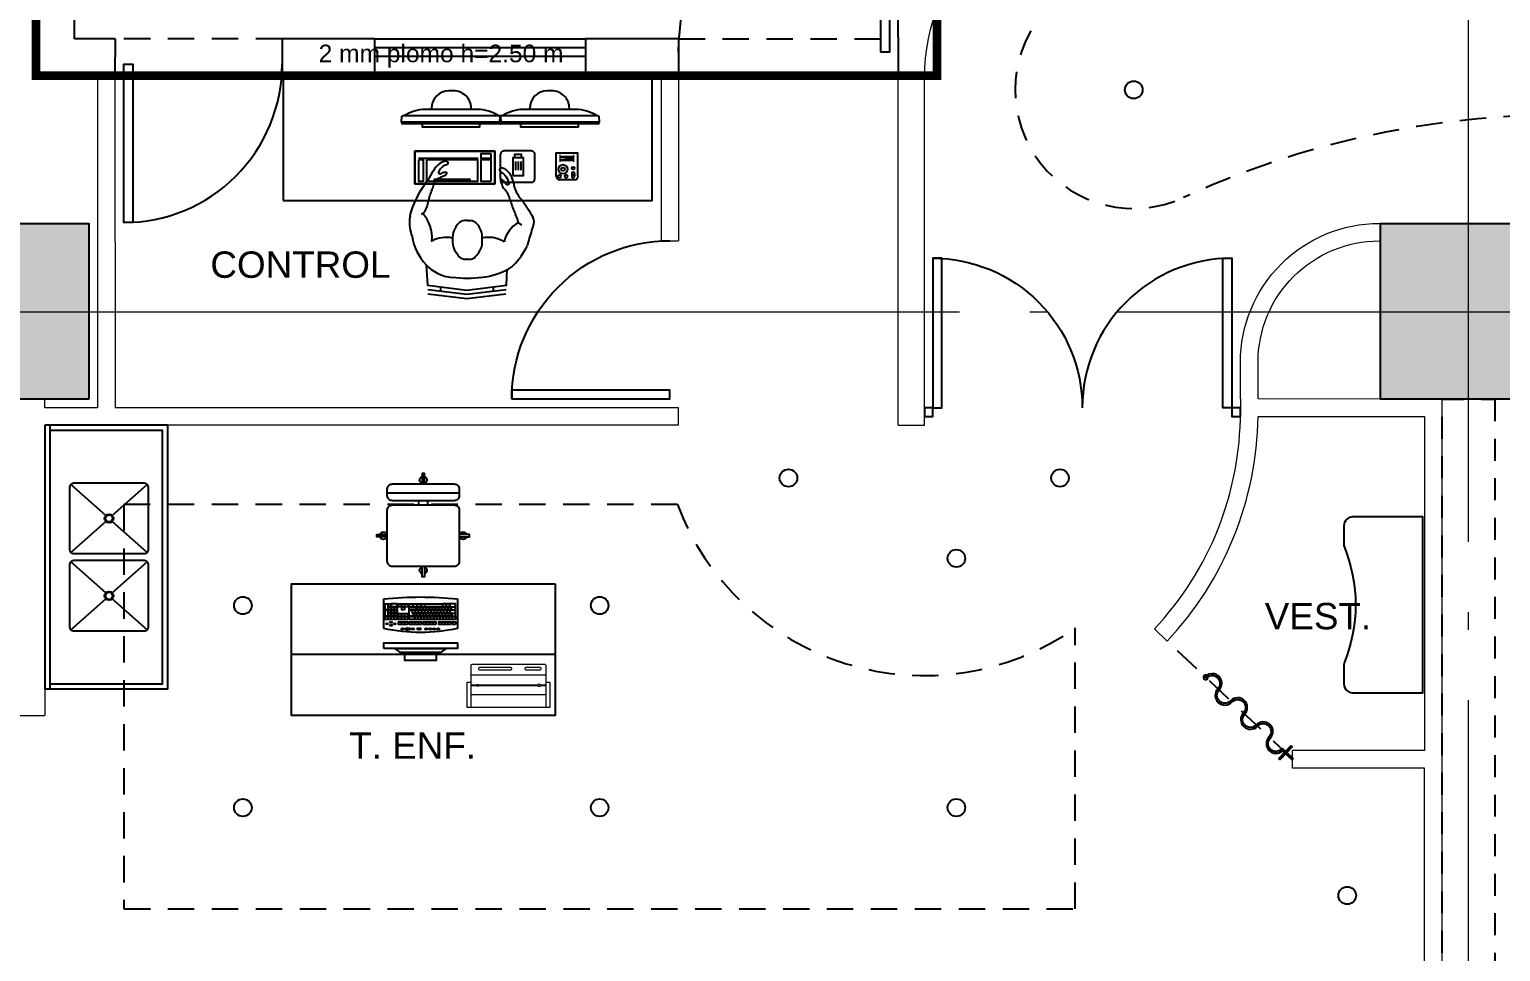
# Model space of a CAD drawing. Header units: metres. Extents: x -22 to 564, y 0 to 143.
# Drawn here: x 198.65 to 207.02, y 37.23 to 42.48 of the extents above; entities that cross this region are included whole.
import ezdxf

# ---------------------------------------------------------------- set-up
doc = ezdxf.new("R2010")
doc.units = ezdxf.units.M
for name, pattern in [('EJES630', [6.3, 5.5, -0.4, 0, -0.4]), ('XREF 2N NEURO-ONCOLOGIA$0$DASHED2', [0.375, 0.25, -0.125]), ('XREF 2N NEURO-ONCOLOGIA$0$HIDDE150', [0.24, 0.15, -0.09]), ('XREF 2N NEURO-ONCOLOGIA$0$HIDDEN2', [0.1875, 0.125, -0.0625]), ('XREF 2N NEURO-ONCOLOGIA$0$PDF_IMPORT', [1, 0.8, -0.2])]:
    doc.linetypes.add(name, pattern=pattern)
doc.layers.add('EJES', color=11, linetype='EJES630', lineweight=0)
doc.layers.add('XREF 2N NEURO-ONCOLOGIA$0$MUROS DE TABLAROCA', color=150, linetype='Continuous', lineweight=13)
for name, color, linetype in [('TEXTO', 7, 'Continuous'), ('XREF 2N NEURO-ONCOLOGIA$0$-CG-M-WALL', 7, 'Continuous'), ('XREF 2N NEURO-ONCOLOGIA$0$CANCELES', 1, 'Continuous'), ('XREF 2N NEURO-ONCOLOGIA$0$COLUMNAS', 6, 'Continuous'), ('XREF 2N NEURO-ONCOLOGIA$0$CONTRAVENTEOS', 6, 'XREF 2N NEURO-ONCOLOGIA$0$HIDDEN2'), ('XREF 2N NEURO-ONCOLOGIA$0$CORTINAS', 8, 'Continuous'), ('XREF 2N NEURO-ONCOLOGIA$0$LAMPARAS 1', 112, 'Continuous'), ('XREF 2N NEURO-ONCOLOGIA$0$LOSA BLINDADA', 20, 'XREF 2N NEURO-ONCOLOGIA$0$DASHED2'), ('XREF 2N NEURO-ONCOLOGIA$0$MOBILIARIO', 161, 'Continuous'), ('XREF 2N NEURO-ONCOLOGIA$0$Mobiliario Fijo', 40, 'Continuous'), ('XREF 2N NEURO-ONCOLOGIA$0$MUROS BAJOS', 2, 'Continuous'), ('XREF 2N NEURO-ONCOLOGIA$0$MUROS CON PROTECCION PLOMO', 5, 'Continuous'), ('XREF 2N NEURO-ONCOLOGIA$0$PLAFONES', 20, 'XREF 2N NEURO-ONCOLOGIA$0$HIDDE150'), ('XREF 2N NEURO-ONCOLOGIA$0$PROYECCIÓN', 252, 'XREF 2N NEURO-ONCOLOGIA$0$HIDDE150'), ('XREF 2N NEURO-ONCOLOGIA$0$PUERTAS', 253, 'Continuous')]:
    doc.layers.add(name, color=color, linetype=linetype)
doc.styles.add('100 LOCALES 25', font='arial.ttf', dxfattribs={"height": 0.25})

# ---------------------------------------------------------------- blocks, each defined once
blk = doc.blocks.new('XREF 2N NEURO-ONCOLOGIA$0$C-1')
at = {"layer": 'XREF 2N NEURO-ONCOLOGIA$0$-CG-M-WALL', "true_color": 0x636466}
h = blk.add_hatch(color=251, dxfattribs=at)
h.dxf.hatch_style = 1
h.paths.add_polyline_path([(-0.5, -0.5), (-0.5, 0.5), (0.5, 0.5), (0.5, -0.5)])
blk.add_lwpolyline([(-0.5, -0.5), (-0.5, 0.5), (0.5, 0.5), (0.5, -0.5)], close=True)
blk = doc.blocks.new('XREF 2N NEURO-ONCOLOGIA$0$A$C01d02671')
at = {"lineweight": 25}
for points in [[(-2.1, -0.6995), (0, -0.6995), (0, 0), (-2.1, 0)], [(-1.3508, -0.4191), (-1.3508, -0.6054), (-0.8968, -0.6054), (-0.8968, -0.4191)], [(-1.3508, -0.6054), (-1.3508, -0.4191), (-0.8968, -0.4191), (-0.8968, -0.6054)], [(-1.3307, -0.4688), (-1.3307, -0.5905), (-1.3011, -0.5905), (-1.3011, -0.4688)], [(-1.2852, -0.4688), (-1.2852, -0.5905), (-0.9921, -0.5905), (-0.9921, -0.4688)], [(-0.9169, -0.4339), (-0.9762, -0.4339), (-0.9762, -0.4593), (-0.9169, -0.4593)], [(-0.9169, -0.5905), (-0.9169, -0.4688), (-0.9762, -0.4688), (-0.9762, -0.5905)], [(-0.7931, -0.5577), (-0.7328, -0.5577), (-0.7328, -0.4572), (-0.7931, -0.4572)]]:
    blk.add_lwpolyline(points, close=True, dxfattribs=at)
for points in [[(-1.1572, -0.0741), (-1.1318, -0.0741)], [(-0.5984, -0.0741), (-0.573, -0.0741)], [(-0.863, -0.2201), (-0.8619, -0.254), (-1.427, -0.254), (-1.4249, -0.2201)], [(-1.4217, -0.217), (-0.8661, -0.217)], [(-1.2926, -0.1799), (-0.9952, -0.1799)], [(-1.2577, -0.1799), (-1.2577, -0.1746)], [(-1.0323, -0.1746), (-1.0323, -0.1799)], [(-0.3042, -0.2201), (-0.302, -0.254), (-0.8672, -0.254), (-0.8661, -0.2201)], [(-0.863, -0.217), (-0.3073, -0.217)], [(-0.7338, -0.1799), (-0.4365, -0.1799)], [(-0.6989, -0.1799), (-0.6989, -0.1746)], [(-0.4735, -0.1746), (-0.4735, -0.1799)], [(-1.427, -0.254), (-1.4249, -0.2614)], [(-0.8651, -0.2635), (-1.4228, -0.2635)], [(-0.9825, -0.2635), (-0.9825, -0.2826), (-1.3074, -0.2826), (-1.3074, -0.2635)], [(-0.8672, -0.254), (-0.8661, -0.2614)], [(-0.3063, -0.2635), (-0.864, -0.2635)], [(-0.8619, -0.254), (-0.863, -0.2614)], [(-0.4227, -0.2635), (-0.4227, -0.2826), (-0.7487, -0.2826), (-0.7487, -0.2635)], [(-0.302, -0.254), (-0.3042, -0.2614)], [(-0.6883, -0.418), (-0.845, -0.418)], [(-1.3307, -0.4593), (-0.991, -0.4593)], [(-0.8651, -0.4371), (-0.8651, -0.5757)], [(-0.7434, -0.4572), (-0.7434, -0.4371), (-0.7836, -0.4371), (-0.7836, -0.4572)], [(-0.7783, -0.4773), (-0.7783, -0.527)], [(-0.7635, -0.4773), (-0.7635, -0.527)], [(-0.7487, -0.4773), (-0.7487, -0.527)], [(-0.6682, -0.5757), (-0.6682, -0.4371)], [(-0.4238, -0.5609), (-0.4238, -0.4307), (-0.5486, -0.4307), (-0.5486, -0.5609)], [(-1.2768, -0.581), (-1.3244, -0.653)], [(-1.0365, -0.5905), (-1.0365, -0.581), (-1.2408, -0.581), (-1.2408, -0.5905)], [(-0.5285, -0.581), (-0.4428, -0.581)], [(-0.4587, -0.5461), (-0.4587, -0.5609)], [(-0.4555, -0.5535), (-0.446, -0.5535)], [(-0.4428, -0.5461), (-0.4428, -0.5609)], [(-0.845, -0.5958), (-0.6883, -0.5958)], [(-1.2873, -1.0668), (-1.2799, -1.1821), (-1.0545, -1.2097), (-0.8301, -1.1821), (-0.8249, -1.0911)], [(-1.0513, -1.0329), (-1.0556, -1.0329)], [(-0.8323, -1.2075), (-1.0545, -1.2351), (-1.2778, -1.2075)], [(-0.8333, -1.2329), (-1.0556, -1.2594), (-1.2768, -1.2329)], [(-1.2058, -1.1906), (-1.2058, -1.216)], [(-0.9053, -1.1906), (-0.9053, -1.216)]]:
    blk.add_lwpolyline(points, dxfattribs=at)
for points in [[(-1.1689, -0.4782, 0.213305), (-1.1849, -0.4787, 0.151007), (-1.2244, -0.5022)], [(-1.1693, -0.4774, -0.502276), (-1.1652, -0.4936, -0.211902), (-1.1758, -0.4988, 0.135791), (-1.1972, -0.5097)], [(-1.3128, -0.7787, 0.165601), (-1.2811, -0.7347, -0.00731), (-1.2658, -0.6721, 0.008316), (-1.2401, -0.6032, -0.22806), (-1.2215, -0.5759)], [(-0.7876, -0.6027, 0.047902), (-0.8043, -0.5555, 0.086694), (-0.8343, -0.5235, 0.175937), (-0.859, -0.5148, 0.384586), (-0.8688, -0.5239, 0.030041), (-0.8689, -0.5275, 0.269473), (-0.8636, -0.5358, -0.242072), (-0.8167, -0.6055, -0.609192), (-0.8278, -0.609, -0.096846), (-0.8474, -0.5873, 0.239511), (-0.858, -0.5786)], [(-0.8523, -0.6195, 0.123095), (-0.8386, -0.6372, -0.011505), (-0.8295, -0.6492)], [(-0.8071, -0.7055, 0.023806), (-0.8148, -0.6772, 0.077718), (-0.829, -0.6498)], [(-0.7794, -0.638, 0.068489), (-0.7676, -0.6626, 0.028914), (-0.7371, -0.7041, -0.05165), (-0.6798, -0.7957)], [(-0.8063, -0.7049, 0.047637), (-0.7809, -0.7737, 0.039328), (-0.767, -0.8095, 0.280741), (-0.745, -0.8375)], [(-1.3819, -0.8059, 0.095177), (-1.3673, -0.9041, 0.140946), (-1.2891, -1.0636, 0.186111), (-1.1397, -1.1372)], [(-1.1371, -0.9137, 0.184177), (-1.2542, -0.9307, 0.217167), (-1.3061, -0.7735)], [(-1.0522, -0.8135, 0.006136), (-1.0688, -0.8144, 0.193859), (-1.1029, -0.8301, 0.074005), (-1.1217, -0.8575, 0.075813), (-1.1343, -0.8863)], [(-0.7109, -0.9543, 0.048189), (-0.7041, -0.9363, -0.009683), (-0.6781, -0.8485, 0.230053), (-0.68, -0.7951)], [(-1.134, -0.8855, 0.043674), (-1.1365, -0.9132, 0.006805), (-1.1366, -0.9371, 0.159156), (-1.1166, -0.9956, -0.006399), (-1.105, -1.0124, 0.200258), (-1.0721, -1.0328)], [(-1.0016, -1.0151, -0.00767), (-0.9875, -0.9958, 0.159156), (-0.9673, -0.9371, 0.006805), (-0.9674, -0.9132, 0.043698), (-0.9699, -0.8855)], [(-1.1391, -1.1359, 0.062351), (-0.9659, -1.1359, 0.095274), (-0.8172, -1.0891, 0.07427), (-0.7939, -1.0712)]]:
    blk.add_lwpolyline(points, format="xyb", dxfattribs=at)
at = {"lineweight": 0}
for points in [[(-0.5254, -0.4403), (-0.5254, -0.4805)], [(-0.446, -0.4805), (-0.446, -0.4403)]]:
    blk.add_lwpolyline(points, dxfattribs=at)
at = {"linetype": 'XREF 2N NEURO-ONCOLOGIA$0$PDF_IMPORT', "lineweight": 25}
for points in [[(-0.5158, -0.4572), (-0.5158, -0.4456)], [(-0.5158, -0.4752), (-0.5158, -0.4635)], [(-0.5095, -0.4572), (-0.5095, -0.4456)], [(-0.5095, -0.4752), (-0.5095, -0.4635)], [(-0.5031, -0.4572), (-0.5031, -0.4456)], [(-0.5031, -0.4752), (-0.5031, -0.4635)], [(-0.4978, -0.4572), (-0.4978, -0.4456)], [(-0.4978, -0.4752), (-0.4978, -0.4635)], [(-0.4915, -0.4752), (-0.4915, -0.4456)], [(-0.4851, -0.4752), (-0.4851, -0.4456)], [(-0.4798, -0.4752), (-0.4798, -0.4456)], [(-0.4735, -0.4752), (-0.4735, -0.4456)], [(-0.4671, -0.4752), (-0.4671, -0.4456)], [(-0.4619, -0.4752), (-0.4619, -0.4456)], [(-0.4555, -0.4752), (-0.4555, -0.4456)]]:
    blk.add_lwpolyline(points, dxfattribs=at)
at = {"lineweight": 25}
for centre, radius in [((-0.5085, -0.5217), 0.0259), ((-0.5275, -0.5619), 0.00794), ((-0.5085, -0.5217), 0.0101), ((-0.4894, -0.5619), 0.00794), ((-0.4503, -0.5153), 0.00794)]:
    blk.add_circle(centre, radius, dxfattribs=at)
for centre, radius, start, end in [((-1.1562, -0.1756), 0.1, 90.00549, 180.00549), ((-1.1308, -0.1756), 0.1, 359.93408, 90.00549), ((-0.5974, -0.1756), 0.1, 90.00549, 180.00549), ((-0.572, -0.1756), 0.1, 359.93408, 90.00549), ((-1.4208, -0.2211), 0.00265, 90.00009, 176.97844), ((-1.2874, -0.4116), 0.2302, 91.06019, 123.16772), ((-0.9985, -0.4116), 0.2302, 56.83228, 88.93981), ((-0.8652, -0.2211), 0.00265, 3.09267, 90.00008), ((-0.862, -0.2211), 0.00265, 90.00009, 176.97844), ((-0.7286, -0.4116), 0.2302, 91.06019, 123.16772), ((-0.4397, -0.4116), 0.2302, 56.83228, 88.93981), ((-0.3064, -0.2211), 0.00265, 3.09267, 90.00008), ((-1.4219, -0.2624), 0.00265, 192.53002, 269.99987), ((-0.863, -0.2624), 0.00265, 192.53002, 269.99987), ((-0.8641, -0.2624), 0.00265, 270.00013, 347.46998), ((-0.3053, -0.2624), 0.00265, 270.00013, 347.46998), ((-0.844, -0.4381), 0.0196, 89.99999, 180.00001), ((-0.6874, -0.4381), 0.0196, 0, 90.00001), ((-0.9604, -0.727), 0.3466, 139.45497, 155.2313), ((-0.3817, -2.3924), 2.0003, 113.58201, 114.82376), ((-1.206, -0.5375), 0.0101, 159.99383, 301.73401), ((-1.1668, -0.5524), 0.0513, 125.04639, 159.99388), ((-1.1795, -0.582), 0.0418, 82.96873, 121.73404), ((-1.1943, -0.5323), 0.0291, 295.73, 328.94162), ((-1.1742, -0.546), 0.00582, 338.82931, 85.33066), ((-0.8461, -0.5831), 0.0185, 182.83449, 208.05361), ((-0.844, -0.5767), 0.0196, 179.99999, 270.00001), ((-0.8588, -0.5841), 0.00476, 79.11805, 182.83447), ((-0.6874, -0.5767), 0.0196, 269.99999, 359.99999), ((-0.5275, -0.5619), 0.0196, 179.99999, 270.00001), ((-0.4503, -0.5471), 0.00794, 359.176, 180.28018), ((-0.4503, -0.5619), 0.00794, 179.75285, 0.83506), ((-0.4418, -0.5619), 0.0196, 269.99999, 359.99999), ((-0.9594, -0.8847), 0.4313, 147.7661, 166.95374), ((-1.2049, -0.7344), 0.372, 17.92427, 22.56035), ((-0.5572, -0.5672), 0.2344, 188.89892, 197.8418), ((-1.2811, -0.8095), 0.1, 166.95381, 177.594), ((-1.0694, -1.5113), 0.6969, 87.1492, 88.54437), ((-1.0377, -0.8646), 0.0503, 43.11036, 87.14904), ((-1.0832, -0.908), 0.1138, 26.31769, 43.11039), ((-0.681, -0.9694), 0.1656, 119.28407, 168.72803), ((-1.0684, -0.9122), 0.1021, 14.72713, 32.06362), ((-0.9308, -1.072), 0.1625, 60.81482, 103.11768), ((-0.8726, -0.9641), 0.0407, 42.8248, 56.98052), ((-1.1149, -0.7556), 0.4514, 315.48341, 333.77013), ((-1.0557, -0.9344), 0.1, 260.92528, 271.0712), ((-1.0483, -0.9344), 0.1, 268.92879, 284.13392), ((-1.0356, -0.9916), 0.0407, 286.073, 323.69568)]:
    blk.add_arc(centre, radius, start, end, dxfattribs=at)
blk = doc.blocks.new('XREF 2N NEURO-ONCOLOGIA$0$A-01 CONJUNTO$0$XR-PLANTA QUINTO NIVEL$0$COMPUTADORA PLASMA')
for points in [[(-0.0663, 0.2099), (-0.0983, 0.2099), (-0.0983, -0.2101), (-0.0663, -0.2101)], [(-0.0428, 0.114), (-0.0663, 0.146), (-0.0663, -0.146), (-0.0428, -0.114)]]:
    blk.add_lwpolyline(points, close=True)
blk.add_lwpolyline([(-0.0428, 0.0914), (0, 0.0914), (0, -0.0914), (-0.0428, -0.0914)])
blk = doc.blocks.new('XREF 2N NEURO-ONCOLOGIA$0$A-01 CONJUNTO$0$XR-PLANTA QUINTO NIVEL$0$TECLADO')
for p, q in [((0.1794, 0.21), (0.0114, 0.21)), ((0.0114, -0.21), (0.1794, -0.21))]:
    blk.add_line(p, q)
at = {"color": 0}
for p, q in [((0.075, 0.0647), (0.075, 0.0475)), ((0.1095, 0.0647), (0.075, 0.0647)), ((0.075, 0.0475), (0.0933, 0.0475)), ((0.0933, 0.0475), (0.0933, 0.039)), ((0.0933, 0.039), (0.1095, 0.039)), ((0.1095, 0.039), (0.1095, 0.0647)), ((0.1867, 0.0745), (0.177, 0.0745)), ((0.1867, 0.0726), (0.177, 0.0726))]:
    blk.add_line(p, q, dxfattribs=at)
for points in [[(0.0547, 0.1692), (0.0547, 0.1852), (0.0388, 0.1852), (0.0388, 0.1692), (0.0547, 0.1692)], [(0.0721, 0.1692), (0.0721, 0.1852), (0.0562, 0.1852), (0.0562, 0.1692), (0.0721, 0.1692)], [(0.091, 0.1692), (0.091, 0.1852), (0.075, 0.1852), (0.075, 0.1692), (0.091, 0.1692)], [(0.1091, 0.1692), (0.1091, 0.1852), (0.0931, 0.1852), (0.0931, 0.1692), (0.1091, 0.1692)], [(0.1272, 0.1862), (0.1272, 0.2022), (0.1112, 0.2022), (0.1112, 0.1862), (0.1272, 0.1862)], [(0.1272, 0.1692), (0.1272, 0.1852), (0.1112, 0.1852), (0.1112, 0.1692), (0.1272, 0.1692)], [(0.0552, 0.1096), (0.0552, 0.1256), (0.0392, 0.1256), (0.0392, 0.1096), (0.0552, 0.1096)], [(0.0552, 0.0912), (0.0552, 0.1072), (0.0392, 0.1072), (0.0392, 0.0912), (0.0552, 0.0912)], [(0.0552, 0.0734), (0.0552, 0.0893), (0.0392, 0.0893), (0.0392, 0.0734), (0.0552, 0.0734)], [(0.0721, 0.1507), (0.0721, 0.1666), (0.0562, 0.1666), (0.0562, 0.1507), (0.0721, 0.1507)], [(0.0721, 0.1336), (0.0721, 0.1496), (0.0562, 0.1496), (0.0562, 0.1336), (0.0721, 0.1336)], [(0.0726, 0.0912), (0.0726, 0.1072), (0.0566, 0.1072), (0.0566, 0.0912), (0.0726, 0.0912)], [(0.091, 0.1507), (0.091, 0.1666), (0.075, 0.1666), (0.075, 0.1507), (0.091, 0.1507)], [(0.091, 0.1336), (0.091, 0.1496), (0.075, 0.1496), (0.075, 0.1336), (0.091, 0.1336)], [(0.1091, 0.1507), (0.1091, 0.1666), (0.0931, 0.1666), (0.0931, 0.1507), (0.1091, 0.1507)], [(0.1091, 0.1336), (0.1091, 0.1496), (0.0931, 0.1496), (0.0931, 0.1336), (0.1091, 0.1336)], [(0.1102, 0.1096), (0.1102, 0.1256), (0.0942, 0.1256), (0.0942, 0.1096), (0.1102, 0.1096)], [(0.1102, 0.0912), (0.1102, 0.1072), (0.0942, 0.1072), (0.0942, 0.0912), (0.1102, 0.0912)], [(0.1102, 0.0734), (0.1102, 0.0893), (0.0942, 0.0893), (0.0942, 0.0734), (0.1102, 0.0734)], [(0.1272, 0.1507), (0.1272, 0.1666), (0.1112, 0.1666), (0.1112, 0.1507), (0.1272, 0.1507)], [(0.1272, 0.1336), (0.1272, 0.1496), (0.1112, 0.1496), (0.1112, 0.1336), (0.1272, 0.1336)], [(0.1276, 0.1096), (0.1276, 0.1256), (0.1116, 0.1256), (0.1116, 0.1096), (0.1276, 0.1096)], [(0.1276, 0.0912), (0.1276, 0.1072), (0.1116, 0.1072), (0.1116, 0.0912), (0.1276, 0.0912)], [(0.1276, 0.0734), (0.1276, 0.0893), (0.1116, 0.0893), (0.1116, 0.0734), (0.1276, 0.0734)], [(0.1569, 0.1096), (0.1569, 0.1256), (0.1409, 0.1256), (0.1409, 0.1096), (0.1569, 0.1096)], [(0.1569, 0.0912), (0.1569, 0.1072), (0.1409, 0.1072), (0.1409, 0.0912), (0.1569, 0.0912)], [(0.1569, 0.0734), (0.1569, 0.0893), (0.1409, 0.0893), (0.1409, 0.0734), (0.1569, 0.0734)], [(0.0733, 0.0066), (0.0733, 0.0225), (0.0573, 0.0225), (0.0573, 0.0066), (0.0733, 0.0066)], [(0.0733, -0.0111), (0.0733, 0.0048), (0.0573, 0.0048), (0.0573, -0.0111), (0.0733, -0.0111)], [(0.0914, 0.0303), (0.0914, 0.0462), (0.0754, 0.0462), (0.0754, 0.0303), (0.0914, 0.0303)], [(0.0914, 0.0131), (0.0914, 0.0291), (0.0754, 0.0291), (0.0754, 0.0131), (0.0914, 0.0131)], [(0.0914, -0.0046), (0.0914, 0.0114), (0.0754, 0.0114), (0.0754, -0.0046), (0.0914, -0.0046)], [(0.1095, 0.0219), (0.1095, 0.0379), (0.0935, 0.0379), (0.0935, 0.0219), (0.1095, 0.0219)], [(0.1095, 0.0048), (0.1095, 0.0207), (0.0935, 0.0207), (0.0935, 0.0048), (0.1095, 0.0048)], [(0.1095, -0.013), (0.1095, 0.003), (0.0935, 0.003), (0.0935, -0.013), (0.1095, -0.013)], [(0.1276, 0.0159), (0.1276, 0.0319), (0.1116, 0.0319), (0.1116, 0.0159), (0.1276, 0.0159)], [(0.1276, -0.0018), (0.1276, 0.0142), (0.1116, 0.0142), (0.1116, -0.0018), (0.1276, -0.0018)], [(0.1569, 0.048), (0.1569, 0.064), (0.1409, 0.064), (0.1409, 0.048), (0.1569, 0.048)], [(0.1569, 0.0303), (0.1569, 0.0462), (0.1409, 0.0462), (0.1409, 0.0303), (0.1569, 0.0303)], [(0.1569, 0.0124), (0.1569, 0.0284), (0.1409, 0.0284), (0.1409, 0.0124), (0.1569, 0.0124)], [(0.1569, -0.0046), (0.1569, 0.0114), (0.1409, 0.0114), (0.1409, -0.0046), (0.1569, -0.0046)], [(0.0733, -0.0296), (0.0733, -0.0136), (0.0573, -0.0136), (0.0573, -0.0296), (0.0733, -0.0296)], [(0.0733, -0.0474), (0.0733, -0.0314), (0.0573, -0.0314), (0.0573, -0.0474), (0.0733, -0.0474)], [(0.0733, -0.0658), (0.0733, -0.0499), (0.0573, -0.0499), (0.0573, -0.0658), (0.0733, -0.0658)], [(0.0733, -0.0841), (0.0733, -0.0681), (0.0573, -0.0681), (0.0573, -0.0841), (0.0733, -0.0841)], [(0.0914, -0.0223), (0.0914, -0.0063), (0.0754, -0.0063), (0.0754, -0.0223), (0.0914, -0.0223)], [(0.0914, -0.0407), (0.0914, -0.0248), (0.0754, -0.0248), (0.0754, -0.0407), (0.0914, -0.0407)], [(0.0914, -0.0586), (0.0914, -0.0426), (0.0754, -0.0426), (0.0754, -0.0586), (0.0914, -0.0586)], [(0.0914, -0.077), (0.0914, -0.061), (0.0754, -0.061), (0.0754, -0.077), (0.0914, -0.077)], [(0.0914, -0.0953), (0.0914, -0.0793), (0.0754, -0.0793), (0.0754, -0.0953), (0.0914, -0.0953)], [(0.1095, -0.0307), (0.1095, -0.0147), (0.0935, -0.0147), (0.0935, -0.0307), (0.1095, -0.0307)], [(0.1095, -0.0491), (0.1095, -0.0331), (0.0935, -0.0331), (0.0935, -0.0491), (0.1095, -0.0491)], [(0.1095, -0.0669), (0.1095, -0.051), (0.0935, -0.051), (0.0935, -0.0669), (0.1095, -0.0669)], [(0.1095, -0.0854), (0.1095, -0.0694), (0.0935, -0.0694), (0.0935, -0.0854), (0.1095, -0.0854)], [(0.1276, -0.019), (0.1276, -0.003), (0.1116, -0.003), (0.1116, -0.019), (0.1276, -0.019)], [(0.1276, -0.0367), (0.1276, -0.0207), (0.1116, -0.0207), (0.1116, -0.0367), (0.1276, -0.0367)], [(0.1276, -0.0544), (0.1276, -0.0384), (0.1116, -0.0384), (0.1116, -0.0544), (0.1276, -0.0544)], [(0.1276, -0.0728), (0.1276, -0.0568), (0.1116, -0.0568), (0.1116, -0.0728), (0.1276, -0.0728)], [(0.1276, -0.0907), (0.1276, -0.0747), (0.1116, -0.0747), (0.1116, -0.0907), (0.1276, -0.0907)], [(0.1569, -0.0321), (0.1569, -0.0161), (0.1409, -0.0161), (0.1409, -0.0321), (0.1569, -0.0321)], [(0.1569, -0.0505), (0.1569, -0.0345), (0.1409, -0.0345), (0.1409, -0.0505), (0.1569, -0.0505)], [(0.1569, -0.0683), (0.1569, -0.0524), (0.1409, -0.0524), (0.1409, -0.0683), (0.1569, -0.0683)], [(0.1569, -0.0867), (0.1569, -0.0708), (0.1409, -0.0708), (0.1409, -0.0867), (0.1569, -0.0867)], [(0.0733, -0.1011), (0.0733, -0.0851), (0.0573, -0.0851), (0.0573, -0.1011), (0.0733, -0.1011)], [(0.0733, -0.1197), (0.0733, -0.1037), (0.0573, -0.1037), (0.0573, -0.1197), (0.0733, -0.1197)], [(0.0733, -0.1374), (0.0733, -0.1214), (0.0573, -0.1214), (0.0573, -0.1374), (0.0733, -0.1374)], [(0.0733, -0.1552), (0.0733, -0.1393), (0.0573, -0.1393), (0.0573, -0.1552), (0.0733, -0.1552)], [(0.0733, -0.173), (0.0733, -0.1571), (0.0573, -0.1571), (0.0573, -0.173), (0.0733, -0.173)], [(0.0914, -0.1123), (0.0914, -0.0963), (0.0754, -0.0963), (0.0754, -0.1123), (0.0914, -0.1123)], [(0.0914, -0.1308), (0.0914, -0.1149), (0.0754, -0.1149), (0.0754, -0.1308), (0.0914, -0.1308)], [(0.0914, -0.1485), (0.0914, -0.1326), (0.0754, -0.1326), (0.0754, -0.1485), (0.0914, -0.1485)], [(0.0914, -0.1664), (0.0914, -0.1504), (0.0754, -0.1504), (0.0754, -0.1664), (0.0914, -0.1664)], [(0.1095, -0.1036), (0.1095, -0.0877), (0.0935, -0.0877), (0.0935, -0.1036), (0.1095, -0.1036)], [(0.1095, -0.1206), (0.1095, -0.1047), (0.0935, -0.1047), (0.0935, -0.1206), (0.1095, -0.1206)], [(0.1095, -0.1392), (0.1095, -0.1232), (0.0935, -0.1232), (0.0935, -0.1392), (0.1095, -0.1392)], [(0.1095, -0.1569), (0.1095, -0.1409), (0.0935, -0.1409), (0.0935, -0.1569), (0.1095, -0.1569)], [(0.1095, -0.1748), (0.1095, -0.1588), (0.0935, -0.1588), (0.0935, -0.1748), (0.1095, -0.1748)], [(0.1276, -0.1091), (0.1276, -0.0931), (0.1116, -0.0931), (0.1116, -0.1091), (0.1276, -0.1091)], [(0.1276, -0.1273), (0.1276, -0.1114), (0.1116, -0.1114), (0.1116, -0.1273), (0.1276, -0.1273)], [(0.1276, -0.1444), (0.1276, -0.1284), (0.1116, -0.1284), (0.1116, -0.1444), (0.1276, -0.1444)], [(0.1276, -0.1629), (0.1276, -0.1469), (0.1116, -0.1469), (0.1116, -0.1629), (0.1276, -0.1629)], [(0.1276, -0.1806), (0.1276, -0.1647), (0.1116, -0.1647), (0.1116, -0.1806), (0.1276, -0.1806)], [(0.1569, -0.1197), (0.1569, -0.1037), (0.1409, -0.1037), (0.1409, -0.1197), (0.1569, -0.1197)], [(0.1569, -0.1367), (0.1569, -0.1207), (0.1409, -0.1207), (0.1409, -0.1367), (0.1569, -0.1367)], [(0.1569, -0.1552), (0.1569, -0.1393), (0.1409, -0.1393), (0.1409, -0.1552), (0.1569, -0.1552)], [(0.1569, -0.173), (0.1569, -0.157), (0.1409, -0.157), (0.1409, -0.173), (0.1569, -0.173)], [(0.1276, -0.1985), (0.1276, -0.1825), (0.1116, -0.1825), (0.1116, -0.1985), (0.1276, -0.1985)], [(0.1569, -0.1985), (0.1569, -0.1825), (0.1409, -0.1825), (0.1409, -0.1985), (0.1569, -0.1985)]]:
    blk.add_lwpolyline(points, dxfattribs=at)
for points in [[(0.0723, 0.1861), (0.0723, 0.2011), (0.0392, 0.2011), (0.0392, 0.1861)], [(0.1086, 0.1861), (0.1086, 0.2008), (0.0747, 0.2008), (0.0747, 0.1861)], [(0.0546, 0.1667), (0.0546, 0.134), (0.0385, 0.134), (0.0385, 0.1667)], [(0.0556, 0.0434), (0.0556, 0.0648), (0.0393, 0.0648), (0.0393, 0.0434)], [(0.0556, 0.0207), (0.0556, 0.0421), (0.0393, 0.0421), (0.0393, 0.0207)], [(0.0556, -0.0006), (0.0556, 0.0197), (0.0393, 0.0197), (0.0393, -0.0006)], [(0.0732, 0.024), (0.0732, 0.0647), (0.0571, 0.0647), (0.0571, 0.024)], [(0.1276, 0.0333), (0.1276, 0.0647), (0.1116, 0.0647), (0.1116, 0.0333)], [(0.0556, -0.0232), (0.0556, -0.0016), (0.0392, -0.0016), (0.0392, -0.0232)], [(0.0556, -0.1241), (0.0556, -0.0241), (0.0393, -0.0241), (0.0393, -0.1241)], [(0.0556, -0.1264), (0.0556, -0.1444), (0.0393, -0.1444), (0.0393, -0.1264)], [(0.0556, -0.147), (0.0556, -0.1649), (0.0393, -0.1649), (0.0393, -0.147)], [(0.0554, -0.1668), (0.0554, -0.1985), (0.0393, -0.1985), (0.0393, -0.1668)], [(0.0731, -0.1745), (0.0731, -0.1985), (0.0574, -0.1985), (0.0574, -0.1745)], [(0.0912, -0.1681), (0.0912, -0.1985), (0.0752, -0.1985), (0.0752, -0.1681)], [(0.1093, -0.1769), (0.1093, -0.1985), (0.0932, -0.1985), (0.0932, -0.1769)]]:
    blk.add_lwpolyline(points, close=True, dxfattribs=at)
for centre, radius, start, end in [((1.9378, 0), 1.9378, 173.77863, 186.22137), ((-0.7911, 0), 0.993, 347.79051, 12.20949)]:
    blk.add_arc(centre, radius, start, end)
at = {"color": 0, "extrusion": (0, 0, -1)}
for centre, major_axis in [((0.1441, 0.1688), (0, 0.00665)), ((0.1529, 0.1907), (0, 0.00665)), ((0.1612, 0.1688), (0, 0.00665)), ((0.1529, 0.1474), (0, 0.00665)), ((0.1815, 0.103), (0, 0.00782)), ((0.182, 0.0091), (0, 0.0117)), ((0.1815, 0.0444), (0, 0.00782)), ((0.1815, -0.0323), (0, 0.00782)), ((0.1815, -0.0539), (0, 0.00782)), ((0.1815, -0.0763), (0, 0.00782)), ((0.1815, -0.1007), (0, 0.00782))]:
    blk.add_ellipse(centre, major_axis=major_axis, ratio=0.470035, dxfattribs=at)
for centre, start_param, end_param in [((0.1818, 0.0737), 4.762857, 7.803514), ((0.1818, 0.073), 7.880054, 10.969502)]:
    blk.add_ellipse(centre, major_axis=(0, 0.0153), ratio=0.319888, start_param=start_param, end_param=end_param, dxfattribs=at)
blk = doc.blocks.new('XREF 2N NEURO-ONCOLOGIA$0$A$Cc6f28d17')
at = {"extrusion": (-1.12301e-09, -1.54614e-16, -1), "xscale": -1, "zscale": -1, "rotation": 359.9999921124361}
for name, p in [('XREF 2N NEURO-ONCOLOGIA$0$A-01 CONJUNTO$0$XR-PLANTA QUINTO NIVEL$0$TECLADO', (0.0726, -0.0912)), ('XREF 2N NEURO-ONCOLOGIA$0$A-01 CONJUNTO$0$XR-PLANTA QUINTO NIVEL$0$COMPUTADORA PLASMA', (-0.2865, -0.0912))]:
    blk.add_blockref(name, p, dxfattribs=at)
blk = doc.blocks.new('XREF 2N NEURO-ONCOLOGIA$0$A$Cc4cfa18a')
at = {"lineweight": 0}
for p, q in [((-0.2121, -0.0617), (0.2121, -0.0617)), ((-0.2121, -0.1189), (-0.1827, -0.1189)), ((-0.2121, -0.1217), (-0.1827, -0.1217)), ((-0.1681, -0.1189), (0.1681, -0.1189)), ((-0.1681, -0.1217), (0.1681, -0.1217)), ((0.1827, -0.1189), (0.2121, -0.1189)), ((0.1827, -0.1217), (0.2121, -0.1217)), ((0.2121, -0.1751), (-0.2121, -0.1751))]:
    blk.add_line(p, q, dxfattribs=at)
blk.add_lwpolyline([(-0.2121, -0.248), (-0.2121, -0.0088, -0.414214), (-0.2033, 0), (0.2033, 0, -0.414214), (0.2121, -0.0088), (0.2121, -0.248)], format="xyb", dxfattribs=at)
for points in [[(-0.16, -0.0176), (0.0085, -0.0176, -0.414214), (0.0173, -0.0264), (0.0173, -0.0265, -0.414214), (0.0085, -0.0353), (-0.16, -0.0353, -0.414214), (-0.1688, -0.0265), (-0.1688, -0.0264, -0.414214)], [(0.1037, -0.0353, -0.414214), (0.0949, -0.0265), (0.0949, -0.0264, -0.414214), (0.1037, -0.0176), (0.1769, -0.0176, -0.414214), (0.1857, -0.0264), (0.1857, -0.0265, -0.414214), (0.1769, -0.0353)]]:
    blk.add_lwpolyline(points, format="xyb", close=True, dxfattribs=at)
blk.add_lwpolyline([(0.2121, -0.1024), (0.2347, -0.1024), (0.2347, -0.248), (-0.2347, -0.248), (-0.2347, -0.1024), (-0.2121, -0.1024)], dxfattribs=at)
for points in [[(-0.1827, -0.1161), (-0.1681, -0.1161), (-0.1681, -0.1255), (-0.1827, -0.1255)], [(0.1681, -0.1255), (0.1827, -0.1255), (0.1827, -0.1161), (0.1681, -0.1161)]]:
    blk.add_lwpolyline(points, close=True, dxfattribs=at)
blk = doc.blocks.new('XREF 2N NEURO-ONCOLOGIA$0$silla')
at = {"layer": 'XREF 2N NEURO-ONCOLOGIA$0$MOBILIARIO'}
for p, q in [((54.2588, 36.8035), (54.6688, 36.8035)), ((54.4388, 36.7364), (54.4388, 36.7603)), ((54.4888, 36.7364), (54.4888, 36.7603))]:
    blk.add_line(p, q, dxfattribs=at)
for points in [[(54.6688, 36.8261, 0.414214), (54.6388, 36.8561), (54.2888, 36.8561, 0.414214), (54.2588, 36.8261), (54.2588, 36.7903, 0.414214), (54.2888, 36.7603), (54.6388, 36.7603, 0.414214), (54.6688, 36.7903)], [(54.6688, 36.7064, 0.414214), (54.6388, 36.7364), (54.2888, 36.7364, 0.414214), (54.2588, 36.7064), (54.2588, 36.4164, 0.414214), (54.2888, 36.3864), (54.6388, 36.3864, 0.414214), (54.6688, 36.4164)]]:
    blk.add_lwpolyline(points, format="xyb", close=True, dxfattribs=at)
for points in [[(54.4576, 36.8561), (54.4576, 36.9147), (54.47, 36.9147), (54.47, 36.8561)], [(54.2588, 36.5552), (54.2003, 36.5552), (54.2003, 36.5676), (54.2588, 36.5676)], [(54.6688, 36.5552), (54.7274, 36.5552), (54.7274, 36.5676), (54.6688, 36.5676)], [(54.4576, 36.3864), (54.4576, 36.3279), (54.47, 36.3279), (54.47, 36.3864)]]:
    blk.add_lwpolyline(points, dxfattribs=at)
for centre, start, end in [((54.4638, 36.8777), 107.37707, 252.62293), ((54.4638, 36.8777), 287.37803, 72.62197), ((54.2372, 36.5614), 17.37803, 162.62197), ((54.6904, 36.5614), 17.37803, 162.62197), ((54.2372, 36.5614), 197.37707, 342.62293), ((54.6904, 36.5614), 197.37707, 342.62293), ((54.4638, 36.3648), 107.37707, 252.62293), ((54.4638, 36.3648), 287.37803, 72.62197)]:
    blk.add_arc(centre, 0.0207, start, end, dxfattribs=at)
blk = doc.blocks.new('XREF 2N NEURO-ONCOLOGIA$0$A$C6e536daf')
for p, q in [((-0.75, -0.03), (0.75, -0.03)), ((-0.4131, -0.1478), (-0.2366, -0.3463)), ((-0.2034, -0.3463), (-0.0269, -0.1478)), ((0.0269, -0.1478), (0.2034, -0.3463)), ((0.2366, -0.3463), (0.4131, -0.1478)), ((-0.4131, -0.5822), (-0.2366, -0.3837)), ((-0.2034, -0.3837), (-0.0269, -0.5822)), ((0.0269, -0.5822), (0.2034, -0.3837)), ((0.2366, -0.3837), (0.4131, -0.5822))]:
    blk.add_line(p, q)
blk.add_lwpolyline([(0.75, 0), (-0.75, 0), (-0.75, -0.7), (0.75, -0.7)], close=True)
blk.add_lwpolyline([(-0.72, -0.03), (-0.72, -0.67), (0.72, -0.67), (0.72, -0.03)])
for points in [[(-0.02, -0.165, 0.414214), (-0.045, -0.14), (-0.395, -0.14, 0.414214), (-0.42, -0.165), (-0.42, -0.565, 0.414214), (-0.395, -0.59), (-0.045, -0.59, 0.414214), (-0.02, -0.565)], [(0.045, -0.14, 0.414214), (0.02, -0.165), (0.02, -0.565, 0.414214), (0.045, -0.59), (0.395, -0.59, 0.414214), (0.42, -0.565), (0.42, -0.165, 0.414214), (0.395, -0.14)]]:
    blk.add_lwpolyline(points, format="xyb", close=True)
for centre, radius in [((-0.22, -0.365), 0.025), ((-0.22, -0.365), 0.02), ((0.22, -0.365), 0.025), ((0.22, -0.365), 0.02)]:
    blk.add_circle(centre, radius)
blk = doc.blocks.new('XREF 2N NEURO-ONCOLOGIA$0$A$Cc76ef666')
at = {"layer": 'XREF 2N NEURO-ONCOLOGIA$0$MOBILIARIO'}
blk.add_lwpolyline([(0.45, -0.3367), (0.45, -0.45, -0.414214), (0.4, -0.5), (0, -0.5), (0, 0.5), (0.4, 0.5, -0.414214), (0.45, 0.45), (0.45, 0.3367)], format="xyb", dxfattribs=at)
blk.add_arc((1.2679, 0), 0.8844, 157.62631, 202.37369, dxfattribs=at)
blk = doc.blocks.new('XREF 2N NEURO-ONCOLOGIA$0$XR-00$0$PERS')
at = {"layer": 'XREF 2N NEURO-ONCOLOGIA$0$MOBILIARIO'}
blk.add_line((0, 0.685), (0, 0.675), dxfattribs=at)
for points in [[(0, 0.485, -1), (0, 0.575, 1.000559), (0, 0.685), (0, 0.675, -1.000559), (0, 0.585, 1), (0, 0.475)], [(0, 0.475, -1), (0, 0.385, 1), (0, 0.275)], [(0, 0.285, -1), (0, 0.375, 1), (0, 0.485)], [(0, 0.275, -1), (0, 0.185, 0.955488), (-0.005, 0.0752), (-0.005, 0.06), (0.005, 0.06), (0.005, 0.0853, -1.05728), (0, 0.175, 1), (0, 0.285)]]:
    blk.add_lwpolyline(points, format="xyb", dxfattribs=at)
for points in [[(0.05, 0.06), (0.05, 0.05), (-0.05, 0.05), (-0.05, 0.06)], [(0.005, 0), (-0.005, 0), (-0.005, 0.05), (0.005, 0.05)]]:
    blk.add_lwpolyline(points, close=True, dxfattribs=at)
blk.add_arc((0, 0.68), 0.0127, 16.65222, 329.97566, dxfattribs=at)
blk = doc.blocks.new('XREF 2N NEURO-ONCOLOGIA')
at = {"layer": 'XREF 2N NEURO-ONCOLOGIA$0$CANCELES'}
for p, q in [((8.8739, 45.2313, 0), (8.8739, 46.4313, 0)), ((8.9239, 46.4313, 0), (8.9239, 45.2313, 0))]:
    blk.add_line(p, q, dxfattribs=at)
at = {"layer": 'XREF 2N NEURO-ONCOLOGIA$0$CANCELES', "elevation": 0}
for points in [[(6.8756, 43.3019), (6.8256, 43.3019), (6.8256, 43.2546), (6.8756, 43.2546)], [(6.8756, 41.5546), (6.8256, 41.5546), (6.8256, 41.5046), (6.8756, 41.5046)]]:
    blk.add_lwpolyline(points, close=True, dxfattribs=at)
for points in [[(7.7256, 43.2546), (6.8756, 43.2546), (6.8756, 43.2046), (7.7256, 43.2046), (7.7256, 43.2546, -0.414214), (6.8756, 42.4046)], [(7.7256, 41.5546), (6.8756, 41.5546), (6.8756, 41.6046), (7.7256, 41.6046), (7.7256, 41.5546, 0.414214), (6.8756, 42.4046)]]:
    blk.add_lwpolyline(points, format="xyb", dxfattribs=at)
at = {"layer": 'XREF 2N NEURO-ONCOLOGIA$0$CONTRAVENTEOS', "elevation": 0}
blk.add_lwpolyline([(1.0739, 40.3576), (6.9239, 40.3576), (6.9239, 40.0576), (1.0739, 40.0576)], close=True, dxfattribs=at)
at = {"layer": 'XREF 2N NEURO-ONCOLOGIA$0$LAMPARAS 1'}
for centre in [(4.6002, 47.181), (4.6002, 47.181), (5.7502, 47.181), (5.7502, 47.181), (4.6002, 45.1511), (4.6002, 45.1511), (5.7502, 45.1511), (5.7502, 45.1511), (6.4752, 44.0767), (6.4752, 44.0767), (4.6002, 43.1211), (4.6002, 43.1211), (6.0182, 43.1211), (6.4752, 42.5314), (8.6839, 42.1119), (8.6839, 42.1119), (4.1002, 40.8971)]:
    blk.add_circle(centre, 0.05, dxfattribs=at)
at = {"layer": 'XREF 2N NEURO-ONCOLOGIA$0$LOSA BLINDADA', "const_width": 0.05}
blk.add_lwpolyline([(8.7639, 48.3588), (16.0239, 48.3588), (16.0239, 43.2319), (8.7639, 43.2319)], close=True, dxfattribs=at)
at = {"layer": 'XREF 2N NEURO-ONCOLOGIA$0$Mobiliario Fijo', "elevation": 0}
blk.add_lwpolyline([(5.874, 45.4045), (5.1239, 45.4045), (5.1239, 46.9045), (5.874, 46.9045)], close=True, dxfattribs=at)
blk.add_lwpolyline([(5.4717, 45.4045), (5.4717, 46.9045)], dxfattribs=at)
at = {"layer": 'XREF 2N NEURO-ONCOLOGIA$0$MUROS BAJOS'}
for p, q in [((8.7639, 45.2313, 0), (8.7639, 46.4313, 0)), ((8.9739, 46.4313, 0), (8.9739, 45.2313, 0))]:
    blk.add_line(p, q, dxfattribs=at)
at = {"layer": 'XREF 2N NEURO-ONCOLOGIA$0$MUROS CON PROTECCION PLOMO'}
for p, q in [((8.7539, 47.9088, 0), (8.7539, 48.3588, 0)), ((8.9739, 47.9076), (8.9739, 48.1388, 0)), ((8.9739, 48.1388, 0), (11.2739, 48.1388, 0)), ((8.9739, 47.9076), (8.764, 47.9088, 0)), ((8.9739, 46.9576), (8.7639, 46.9576)), ((8.7639, 46.4313), (8.7639, 46.9576)), ((8.9739, 46.4313), (8.9739, 46.9576)), ((8.9739, 46.4313), (8.7639, 46.4313, 0)), ((8.7539, 44.7014, 0), (8.7539, 45.2313, 0)), ((8.9739, 45.2313), (8.7639, 45.2313, 0)), ((8.9739, 44.7014), (8.9739, 45.2313)), ((8.9739, 44.7014), (8.7539, 44.7014, 0)), ((8.7538, 43.4514, 0), (15.8039, 43.4519)), ((8.7538, 43.4514, 0), (8.7538, 43.3019, 0))]:
    blk.add_line(p, q, dxfattribs=at)
blk.add_lwpolyline([(8.7639, 48.3588), (11.2739, 48.3576)], dxfattribs=at)
at = {"layer": 'XREF 2N NEURO-ONCOLOGIA$0$MUROS DE TABLAROCA'}
for p, q in [((5.1239, 48.8076), (5.1239, 48.3076)), ((6.7752, 48.3076), (5.1239, 48.3076)), ((6.7752, 44.7014), (6.7752, 48.3076)), ((6.7752, 47.9076), (6.7752, 48.3076)), ((6.8752, 48.0076), (6.8752, 48.3076)), ((6.8752, 48.3076), (6.9239, 48.3076)), ((8.764, 48.0088, 0), (6.8752, 48.0076)), ((8.764, 47.9088, 0), (6.8752, 47.9076)), ((6.8752, 44.7014), (6.8752, 47.9076)), ((8.7539, 44.8014, 0), (7.8252, 44.8014)), ((7.8252, 44.8014), (7.8252, 44.7014)), ((6.7752, 44.7014), (6.8752, 44.7014)), ((8.7539, 44.7014, 0), (7.8252, 44.7014)), ((6.7752, 43.4519), (8.7538, 43.4518, 0)), ((6.7752, 43.4519), (6.7752, 43.3019)), ((5.5481, 41.9217), (5.6167, 41.9945)), ((6.9255, 41.5046), (6.8256, 41.5046)), ((6.9243, 40.7076), (6.9255, 41.4046)), ((4.8252, 40.4576), (4.8252, 41.2076)), ((4.8252, 41.2076), (4.9252, 41.2076)), ((4.9252, 40.4576), (4.9252, 41.2076)), ((3.6452, 40.4576), (4.8252, 40.4576)), ((3.6452, 40.3576), (6.9239, 40.3576))]:
    blk.add_line(p, q, dxfattribs=at)
for points in [[(6.7752, 43.3019), (8.7539, 43.3019, -0.414214), (9.8739, 42.1819), (9.8739, 42.1119)], [(6.9255, 41.5046), (7.1339, 41.5046, -0.414214), (7.9239, 40.7146), (7.9239, 40.7076)], [(6.9255, 41.4046), (7.1339, 41.4046, -0.414214), (7.8239, 40.7146), (7.8239, 40.7076)]]:
    blk.add_lwpolyline(points, format="xyb", dxfattribs=at)
blk.add_lwpolyline([(6.8247, 41.4048), (6.8247, 40.4576), (4.9252, 40.4576)], dxfattribs=at)
for radius, end in [(1.7994, 270.00667), (1.8994, 269.21124)]:
    blk.add_arc((6.8508, 43.304, 0), radius, 226.69837, end, dxfattribs=at)
at = {"layer": 'XREF 2N NEURO-ONCOLOGIA$0$PLAFONES'}
blk.add_lwpolyline([(6.3252, 44.7083), (6.3252, 47.8576), (4.0252, 47.8576), (4.0252, 42.4445), (5.6222, 42.4445)], dxfattribs=at)
for centre, radius, start, end in [((6.8508, 43.304, 0), 1.4994, 110.52077, 214.97686), ((8.6839, 42.1119), 0.675, 335.23126, 204.76874), ((3.4146, 39.6878), 5.1252, 353.5145, 24.69582)]:
    blk.add_arc(centre, radius, start, end, dxfattribs=at)
at = {"layer": 'XREF 2N NEURO-ONCOLOGIA$0$PROYECCIÓN'}
for p, q in [((8.7539, 46.9576, 0), (8.7539, 47.9088, 0)), ((8.9739, 46.9576, 0), (8.9739, 47.9076, 0)), ((8.7539, 44.7014, 0), (8.7538, 43.4514, 0)), ((8.9739, 44.7014, 0), (8.9739, 43.4514, 0)), ((4.8752, 41.2076, 0), (5.5481, 41.9217, 0))]:
    blk.add_line(p, q, dxfattribs=at)
at = {"layer": 'XREF 2N NEURO-ONCOLOGIA$0$PUERTAS', "elevation": 0}
for points in [[(7.9289, 47.8576), (8.8289, 47.8576), (8.8289, 47.8076), (7.9289, 47.8076), (7.9289, 47.8576, 0.414214), (8.8289, 46.9576)], [(6.9252, 45.6514), (6.9252, 44.7514), (6.9752, 44.7514), (6.9752, 45.6514), (6.9252, 45.6514, -0.414214), (7.8252, 44.7514)], [(8.8989, 44.7014, -0.414214), (10.0989, 43.5014), (8.8989, 43.5014), (8.8989, 43.5514), (10.0989, 43.5514), (10.0989, 43.5014)]]:
    blk.add_lwpolyline(points, format="xyb", dxfattribs=at)
at = {"layer": 'XREF 2N NEURO-ONCOLOGIA$0$COLUMNAS'}
for p in [(7.4239, 48.5576), (7.4239, 40.2076, 0)]:
    blk.add_blockref('XREF 2N NEURO-ONCOLOGIA$0$C-1', p, dxfattribs=at)
at = {"layer": 'XREF 2N NEURO-ONCOLOGIA$0$CORTINAS', "linetype": 'XREF 2N NEURO-ONCOLOGIA$0$DASHED2', "rotation": 316.698369240731}
blk.add_blockref('XREF 2N NEURO-ONCOLOGIA$0$XR-00$0$PERS', (4.8752, 41.2076, 0), dxfattribs=at)
at = {"layer": 'XREF 2N NEURO-ONCOLOGIA$0$MOBILIARIO', "rotation": 270}
for name, p in [('XREF 2N NEURO-ONCOLOGIA$0$A$C01d02671', (8.7539, 44.8514, 0)), ('XREF 2N NEURO-ONCOLOGIA$0$A$Cc4cfa18a', (5.4173, 45.6699, 0.0002))]:
    blk.add_blockref(name, p, dxfattribs=at)
at = {"layer": 'XREF 2N NEURO-ONCOLOGIA$0$MOBILIARIO', "xscale": -1}
blk.add_blockref('XREF 2N NEURO-ONCOLOGIA$0$A$Cc6f28d17', (5.726, 46.2611, -0.0021), dxfattribs=at)
at = {"layer": 'XREF 2N NEURO-ONCOLOGIA$0$MOBILIARIO', "xscale": -1, "rotation": 270}
for name, p in [('XREF 2N NEURO-ONCOLOGIA$0$silla', (-30.4142, -8.3093, 0)), ('XREF 2N NEURO-ONCOLOGIA$0$A$Cc76ef666', (5.754, 40.4662, 0))]:
    blk.add_blockref(name, p, dxfattribs=at)
at = {"layer": 'XREF 2N NEURO-ONCOLOGIA$0$Mobiliario Fijo', "transparency": 33554687}
blk.add_blockref('XREF 2N NEURO-ONCOLOGIA$0$A$C6e536daf', (6.0252, 48.3076), dxfattribs=at)

msp = doc.modelspace()

# ---------------------------------------------------------------- block references
at = {"rotation": 90}
msp.add_blockref('XREF 2N NEURO-ONCOLOGIA', (247.0412, 33.4511), dxfattribs=at)

# ---------------------------------------------------------------- next in the draw order: linework, layer by layer
at = {"layer": 'EJES'}
for p, q in [((206.8336, 33.1628), (206.8336, 58.5478)), ((192.0378, 40.8728), (248.5467, 40.8728))]:
    msp.add_line(p, q, dxfattribs=at)

# ---------------------------------------------------------------- next in the draw order: texts
at = {"layer": 'TEXTO', "color": 0, "insert": (200.2912, 42.2617, 0), "char_height": 0.1, "width": 1.633172, "attachment_point": 7, "style": '100 LOCALES 25'}
msp.add_mtext('2 mm plomo h=2.50 m', dxfattribs=at)
at = {"layer": 'TEXTO', "char_height": 0.15, "width": 1.674895, "attachment_point": 1, "style": '100 LOCALES 25'}
for s, insert in [('\\pxqc;CONTROL', (199.3501, 41.2154, 0)), ('\\pxqc;VEST.', (205.1402, 39.2159)), ('\\pxqc;T. ENF.', (199.9885, 38.4792, 0))]:
    msp.add_mtext(s, dxfattribs=dict(at, insert=insert))

doc.saveas('drawing.dxf')
